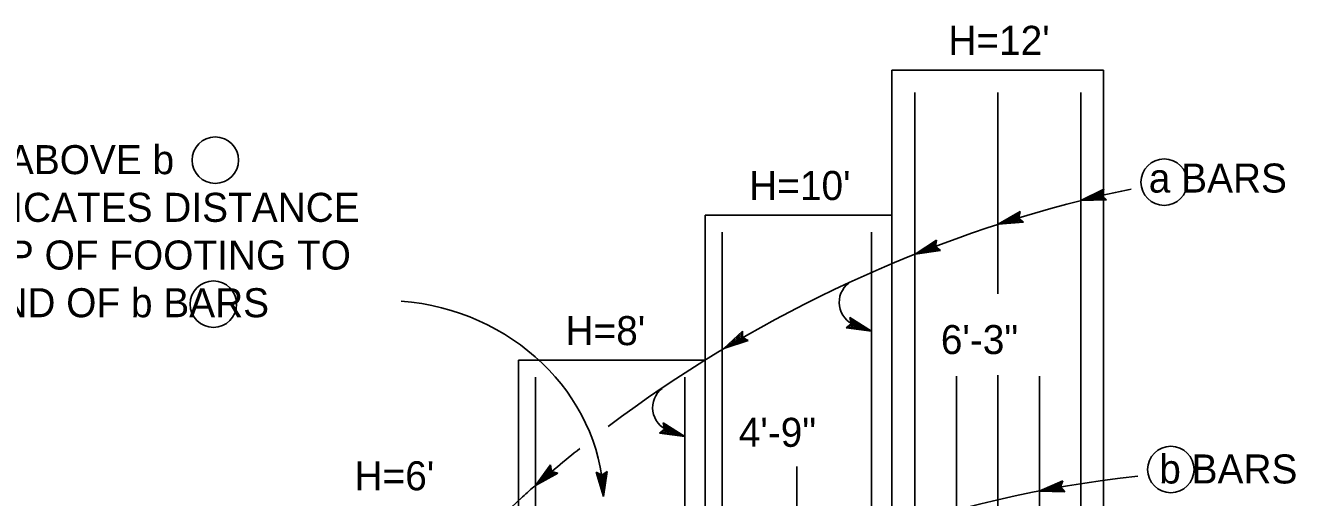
# Model space of a CAD drawing. Extents: x -894 to 866, y -476 to 714.
# Drawn here: x -666.6 to -360.4, y -50.5 to 63.4 of the extents above; entities that cross this region are included whole.
import ezdxf

# ---------------------------------------------------------------- set-up
doc = ezdxf.new("R2010")
doc.units = 0
doc.layers.add('60 Nongeo Data', color=7, linetype='Continuous')

msp = doc.modelspace()

# ---------------------------------------------------------------- linework, layer by layer
at = {"layer": '60 Nongeo Data'}
for p, q in [((-457.69, 52.64), (-457.69, -157.48)), ((-457.69, 52.64), (-406.69, 52.64)), ((-406.69, 52.64), (-406.69, -195.85)), ((-452.13, 47.22), (-452.13, -190.28)), ((-432.13, 47.22), (-432.13, -1.35)), ((-412.13, 47.22), (-412.13, -190.28)), ((-412.13, 21.14), (-406.64, 23.9)), ((-406.28, 21.6), (-410.79, 21.48)), ((-410.78, 21.49), (-406.78, 23.49)), ((-409.45, 21.82), (-406.87, 23.11)), ((-406.6, 21.89), (-409.45, 21.82)), ((-408.11, 22.15), (-407.01, 22.71)), ((-406.85, 22.19), (-408.11, 22.15)), ((-406.64, 23.9), (-407.09, 22.41)), ((-407.09, 22.41), (-405.99, 21.31)), ((-406.64, 23.9), (-406.64, 23.9)), ((-432.08, 15.47), (-426.74, 18.52)), ((-426.74, 18.52), (-427.11, 17.01)), ((-426.74, 18.52), (-426.74, 18.52)), ((-405.99, 21.31), (-412.13, 21.14)), ((-412.13, 21.14), (-412.13, 21.14)), ((-405.99, 21.31), (-405.99, 21.31)), ((-502.69, 17.64), (-502.69, -157.48)), ((-502.69, 17.64), (-457.69, 17.64)), ((-425.95, 15.97), (-432.08, 15.47)), ((-432.08, 15.47), (-432.08, 15.47)), ((-426.26, 16.25), (-430.76, 15.88)), ((-430.75, 15.89), (-426.86, 18.11)), ((-429.44, 16.29), (-426.93, 17.72)), ((-426.59, 16.52), (-429.44, 16.29)), ((-428.12, 16.7), (-427.04, 17.31)), ((-426.87, 16.8), (-428.12, 16.7)), ((-427.11, 17.01), (-425.95, 15.97)), ((-425.95, 15.97), (-425.95, 15.97)), ((-498.63, 13.58), (-498.63, -185.78)), ((-462.63, 13.58), (-462.63, -185.78)), ((-452.06, 8.22), (-446.91, 11.58)), ((-450.76, 8.72), (-447, 11.16)), ((-446.3, 9.34), (-450.76, 8.71)), ((-449.47, 9.2), (-447.05, 10.78)), ((-446.64, 9.6), (-449.47, 9.2)), ((-448.18, 9.68), (-447.14, 10.36)), ((-446.93, 9.86), (-448.18, 9.68)), ((-446.91, 11.58), (-447.19, 10.06)), ((-447.19, 10.06), (-445.97, 9.09)), ((-446.91, 11.58), (-446.91, 11.58)), ((-445.97, 9.09), (-452.06, 8.22)), ((-452.06, 8.22), (-452.06, 8.22)), ((-445.97, 9.09), (-445.97, 9.09)), ((-468.73, -9.53), (-467.52, -8.55)), ((-465.23, -9.37), (-468.1, -9)), ((-467.52, -8.55), (-467.82, -7.01)), ((-467.82, -7.01), (-467.82, -7.01)), ((-467.82, -7.01), (-462.63, -10.31)), ((-466.53, -8.9), (-467.76, -8.74)), ((-467.74, -7.42), (-463.93, -9.84)), ((-467.64, -7.84), (-465.23, -9.37)), ((-467.59, -8.23), (-466.53, -8.9)), ((-466.57, -8.89), (-462.63, -10.31)), ((-498.2, -14.5), (-493.71, -10.29)), ((-497, -13.79), (-493.73, -10.72)), ((-495.82, -13.09), (-493.71, -11.11)), ((-493.1, -12.21), (-495.82, -13.09)), ((-494.63, -12.39), (-493.73, -11.54)), ((-493.43, -12), (-494.63, -12.39)), ((-493.71, -10.29), (-493.72, -11.85)), ((-493.72, -11.85), (-492.35, -12.59)), ((-493.71, -10.29), (-493.71, -10.29)), ((-462.63, -10.31), (-468.73, -9.53)), ((-468.73, -9.53), (-468.73, -9.53)), ((-463.94, -9.84), (-468.38, -9.27)), ((-462.63, -10.31), (-462.63, -10.31)), ((-492.35, -12.59), (-498.2, -14.5)), ((-498.2, -14.5), (-498.2, -14.5)), ((-492.72, -12.4), (-497.01, -13.8)), ((-492.35, -12.59), (-492.35, -12.59)), ((-547.69, -17.36), (-502.69, -17.36)), ((-547.69, -17.36), (-547.69, -157.48)), ((-543.63, -21.42), (-543.63, -181.37)), ((-507.63, -21.42), (-507.63, -181.37)), ((-442.13, -21.19), (-442.13, -190.28)), ((-432.13, -20.93), (-432.13, -190.28)), ((-422.13, -21.19), (-422.13, -190.28)), ((-512.5, -33.95), (-512.8, -32.42)), ((-512.8, -32.42), (-512.8, -32.42)), ((-512.8, -32.42), (-507.61, -35.71)), ((-512.72, -32.82), (-508.91, -35.24)), ((-512.62, -33.24), (-510.21, -34.77)), ((-512.57, -33.63), (-511.51, -34.3)), ((-513.71, -34.93), (-512.5, -33.95)), ((-507.61, -35.71), (-513.71, -34.93)), ((-513.71, -34.93), (-513.71, -34.93)), ((-508.92, -35.24), (-513.37, -34.67)), ((-510.21, -34.77), (-513.08, -34.4)), ((-511.51, -34.3), (-512.74, -34.14)), ((-511.55, -34.29), (-507.61, -35.71)), ((-507.61, -35.71), (-507.61, -35.71)), ((-543.63, -47.54), (-539.98, -42.6)), ((-539.98, -42.6), (-539.98, -42.6)), ((-539.98, -42.6), (-539.71, -44.13)), ((-538.22, -44.61), (-543.63, -47.54)), ((-538.62, -44.49), (-542.59, -46.64)), ((-542.58, -46.62), (-539.92, -43.02)), ((-541.54, -45.73), (-539.82, -43.4)), ((-539.03, -44.37), (-541.54, -45.73)), ((-540.5, -44.82), (-539.77, -43.83)), ((-539.39, -44.22), (-540.5, -44.82)), ((-539.71, -44.13), (-538.22, -44.61)), ((-538.22, -44.61), (-538.22, -44.61)), ((-527.17, -50.23), (-528.96, -44.36)), ((-528.96, -44.36), (-528.96, -44.36)), ((-528.96, -44.36), (-527.57, -45.05)), ((-527.28, -48.85), (-528.59, -44.56)), ((-527.38, -47.48), (-528.23, -44.71)), ((-527.49, -46.1), (-527.85, -44.92)), ((-527.57, -45.05), (-526.3, -44.15)), ((-527.31, -44.86), (-527.49, -46.1)), ((-526.98, -44.65), (-527.38, -47.48)), ((-526.64, -44.39), (-527.28, -48.86)), ((-526.3, -44.15), (-527.17, -50.23)), ((-526.3, -44.15), (-526.3, -44.15)), ((-480.63, -42.98), (-480.63, -185.78)), ((-543.63, -47.54), (-543.63, -47.54)), ((-422.16, -48.89), (-416.53, -46.44)), ((-416.02, -49.06), (-422.16, -48.89)), ((-422.16, -48.89), (-422.16, -48.89)), ((-416.3, -48.75), (-420.81, -48.63)), ((-420.8, -48.62), (-416.69, -46.84)), ((-419.45, -48.37), (-416.8, -47.21)), ((-416.6, -48.45), (-419.45, -48.37)), ((-418.09, -48.1), (-416.96, -47.61)), ((-416.83, -48.14), (-418.09, -48.1)), ((-416.53, -46.44), (-417.06, -47.9)), ((-417.06, -47.9), (-416.02, -49.06)), ((-416.53, -46.44), (-416.53, -46.44)), ((-527.17, -50.23), (-527.17, -50.23)), ((-416.02, -49.06), (-416.02, -49.06))]:
    msp.add_line(p, q, dxfattribs=at)
for centre in [(-620.78, 30.9), (-392.06, 25.6), (-621.24, -3.83), (-390.46, -43.68)]:
    msp.add_circle(centre, 5.6, dxfattribs=at)
for centre, radius, start, end in [((-334.21, -288.27), 319.08, 101.901, 104.1362), ((-334.21, -288.27), 319.08, 104.0535, 126.9593), ((-464.51, -3.38), 5.88, 127.5897, 249.5272), ((-509.49, -28.78), 5.88, 127.5897, 249.5272), ((-334.21, -288.27), 319.08, 128.515, 131.0222), ((-368.62, -325.54), 281.8, 96.068, 123.837), ((-334.21, -288.27), 319.08, 131.0101, 131.766), ((-672.53, 79.15), 180.48, 274.8938, 314.1834)]:
    msp.add_arc(centre, radius, start, end, dxfattribs=at)
msp.add_ellipse((-579.76, -51.5), major_axis=(-52.55, 4.14), ratio=0.921332, start_param=3.259605, end_param=4.712389, dxfattribs=at)

# ---------------------------------------------------------------- texts
for s, height, p in [("H=12'", 7, (-444.09, 56.3)), ('NUMBER ABOVE b', 6.9999, (-713.93, 27.53)), ("H=10'", 7, (-492.09, 21.3)), ('a BARS', 7, (-395.77, 23.09)), ('BARS INDICATES DISTANCE', 6.9999, (-713.93, 16.03)), ('FROM TOP OF FOOTING TO', 6.9999, (-713.93, 4.53)), ('UPPER END OF b BARS', 6.9999, (-713.93, -6.97)), ("H=8'", 7, (-536.37, -13.7)), ('6\'-3"', 7, (-445.9, -15.85)), ('4\'-9"', 7, (-494.6, -38.22)), ('b BARS', 7, (-393.25, -47.06)), ("H=6'", 7, (-587.23, -48.7))]:
    msp.add_text(s, height=height, dxfattribs=at).set_placement(p)

doc.saveas('drawing.dxf')
